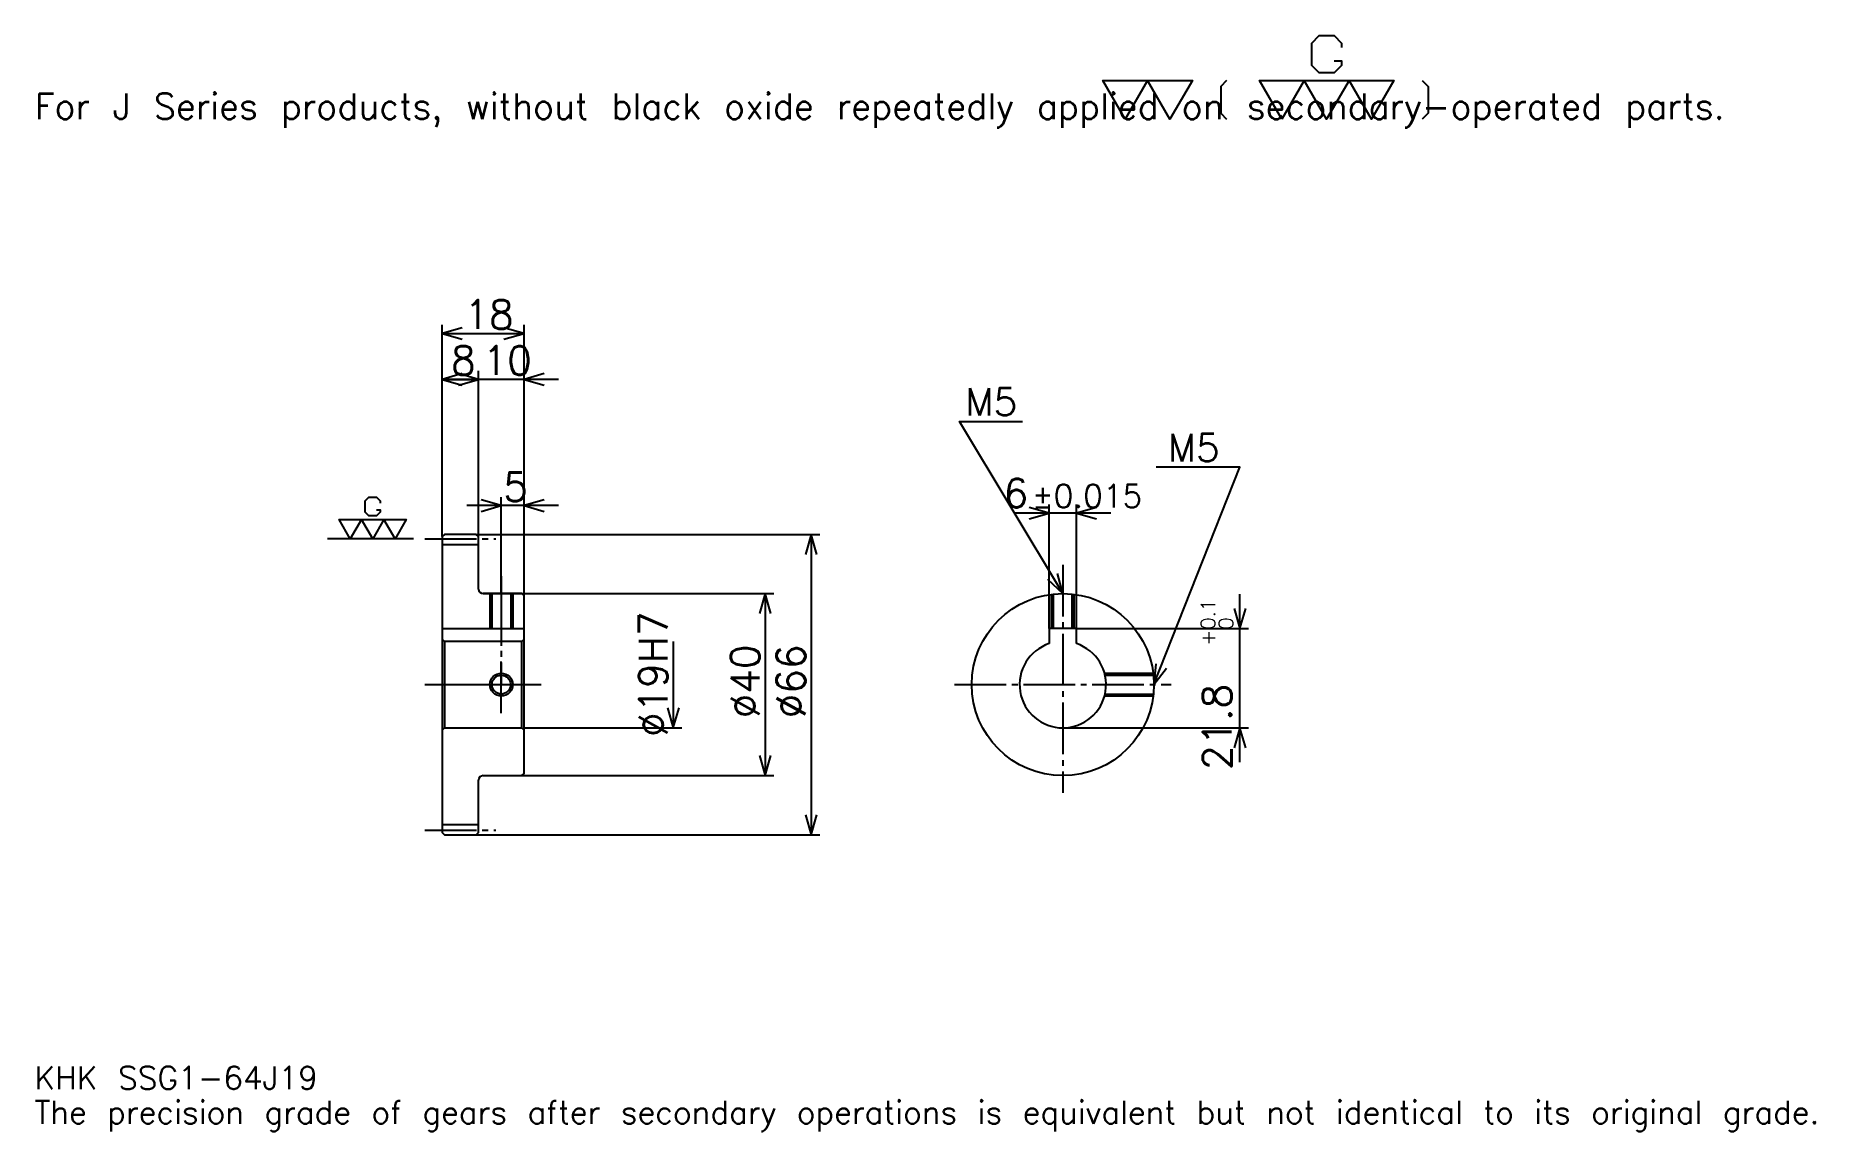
# Model space of a CAD drawing. Extents: x 13 to 404, y 5 to 245.
import ezdxf

# ---------------------------------------------------------------- set-up
doc = ezdxf.new("R2010")
doc.units = 0
doc.linetypes.add('DASHDOT', pattern=[15.130436, 11.347826, -1.26087, 1.26087, -1.26087])
doc.layers.get('0').update_dxf_attribs({"linetype": 'CONTINUOUS'})
doc.layers.add('DASHDOT', color=6, linetype='DASHDOT')
doc.styles.add('KANJI', font='TXT', dxfattribs={"bigfont": 'BIGFONT'})

msp = doc.modelspace()

# ---------------------------------------------------------------- linework, layer by layer
at = {"color": 5}
for p, q in [((102.130432, 135.760864), (102.130432, 181.782608)), ((102.130432, 179.891296), (120.130432, 179.891296)), ((120.130432, 135.760864), (120.130432, 181.782608)), ((102.130432, 169.804352), (110.130432, 169.804352)), ((127.695648, 169.804352), (102.565216, 169.804352)), ((110.130432, 135.760864), (110.130432, 171.695648)), ((127.695648, 142.065216), (107.565216, 142.065216)), ((115.130432, 135.760864), (115.130432, 143.956528)), ((235.478256, 115.060875), (235.478256, 142.304352)), ((241.478256, 115.060875), (241.478256, 142.304352)), ((249.043472, 140.413055), (227.91304, 140.413055)), ((102.130432, 135.260864), (102.130432, 135.760864)), ((109.630432, 135.760864), (120.130432, 135.760864)), ((110.130432, 135.260864), (110.130432, 135.760864)), ((115.130432, 122.760872), (115.130432, 135.760864)), ((115.130432, 122.760872), (115.130432, 135.760864)), ((120.130432, 135.760864), (185.065216, 135.760864)), ((120.130432, 122.260872), (120.130432, 135.760864)), ((183.17392, 135.760864), (183.17392, 69.760872)), ((111.130432, 122.760872), (120.130432, 122.760872)), ((120.130432, 122.760872), (174.978256, 122.760872)), ((173.086945, 122.760872), (173.086945, 82.760872)), ((277.391296, 85.695656), (277.391296, 122.626091)), ((241.478256, 115.060875), (279.282593, 115.060875)), ((152.91304, 112.260872), (152.91304, 93.260872)), ((120.130432, 93.260872), (154.804352, 93.260872)), ((238.478256, 93.260872), (279.282593, 93.260872)), ((111.130432, 82.760872), (120.130432, 82.760872)), ((120.130432, 82.760872), (174.978256, 82.760872)), ((109.630432, 69.760872), (120.130432, 69.760872)), ((120.130432, 69.760872), (185.065216, 69.760872))]:
    msp.add_line(p, q, dxfattribs=at)
at = {"color": 7}
msp.add_line((95.82608, 134.760864), (76.91304, 134.760864), dxfattribs=at)
at = {"color": 4}
for p, q in [((102.130432, 133.510864), (110.130432, 133.510864)), ((102.130432, 115.060875), (120.130432, 115.060875)), ((102.630432, 112.260872), (102.630432, 93.260872)), ((119.630432, 112.260872), (120.130432, 112.760872)), ((119.630432, 93.260872), (120.130432, 92.760872)), ((102.130432, 72.010872), (110.130432, 72.010872))]:
    msp.add_line(p, q, dxfattribs=at)
at = {"color": 7}
for points in [[(298.06958, 239.741745), (299.70871, 239.741745), (299.70871, 238.75827), (298.06958, 237.119141), (294.791321, 237.119141), (293.152191, 238.75827), (293.152191, 243.675659), (294.791321, 245.314789), (298.06958, 245.314789), (299.70871, 243.675659), (299.70871, 242.692184)], [(252.17392, 226.956528), (247.256531, 235.480011), (266.926086, 235.480011), (262.008698, 226.956528), (257.091309, 235.480011), (252.17392, 226.956528)], [(274.466095, 235.480011), (273.154785, 234.168701), (273.154785, 228.267838), (274.466095, 226.956528)], [(286.595673, 226.956528), (281.678284, 235.480011), (311.182617, 235.480011), (306.265228, 226.956528), (301.347839, 235.480011), (296.43045, 226.956528), (291.513062, 235.480011), (286.595673, 226.956528)], [(317.411316, 235.480011), (318.722626, 234.168701), (318.722626, 228.267838), (317.411316, 226.956528)], [(87.693474, 141.153473), (88.513039, 141.153473), (88.513039, 140.661743), (87.693474, 139.842178), (86.054344, 139.842178), (85.234779, 140.661743), (85.234779, 143.120438), (86.054344, 143.940002), (87.693474, 143.940002), (88.513039, 143.120438), (88.513039, 142.628693)], [(81.95652, 134.760864), (79.497818, 139.022614), (94.25, 139.022614), (91.791298, 134.760864), (89.332603, 139.022614), (86.873909, 134.760864), (84.415215, 139.022614), (81.95652, 134.760864)]]:
    msp.add_lwpolyline(points, dxfattribs=at)
at = {"color": 5}
for points in [[(106.543472, 181.152176), (102.130432, 179.891296), (106.543472, 178.630432)], [(115.717392, 178.630432), (120.130432, 179.891296), (115.717392, 181.152176)], [(106.543472, 171.065216), (102.130432, 169.804352), (106.543472, 168.543488)], [(105.717392, 168.543488), (110.130432, 169.804352), (105.717392, 171.065216)], [(105.717392, 168.543488), (110.130432, 169.804352), (105.717392, 171.065216)], [(124.543472, 171.065216), (120.130432, 169.804352), (124.543472, 168.543488)], [(238.478256, 122.760872), (215.782608, 160.58696), (229.652161, 160.58696)], [(258.478271, 102.760872), (277.391296, 150.5), (258.982605, 150.5)], [(110.717392, 140.804352), (115.130432, 142.065216), (110.717392, 143.32608)], [(124.543472, 143.32608), (120.130432, 142.065216), (124.543472, 140.804352)], [(231.065216, 139.152176), (235.478256, 140.413055), (231.065216, 141.67392)], [(245.891296, 141.67392), (241.478256, 140.413055), (245.891296, 139.152176)], [(184.434784, 131.347824), (183.17392, 135.760864), (181.91304, 131.347824)], [(235.126572, 125.896317), (238.478256, 122.760872), (237.288956, 127.193741)], [(174.347824, 118.347824), (173.086945, 122.760872), (171.82608, 118.347824)], [(276.130432, 119.473915), (277.391296, 115.060875), (278.652161, 119.473915)], [(258.931458, 107.328079), (258.478271, 102.760872), (261.275909, 106.399261)], [(151.652176, 97.673912), (152.91304, 93.260872), (154.173904, 97.673912)], [(278.652161, 88.847832), (277.391296, 93.260872), (276.130432, 88.847832)], [(171.82608, 87.17392), (173.086945, 82.760872), (174.347824, 87.17392)], [(181.91304, 74.17392), (183.17392, 69.760872), (184.434784, 74.17392)]]:
    msp.add_lwpolyline(points, dxfattribs=at)
at = {"color": 4}
for points in [[(110.130432, 123.760872), (110.130432, 135.260864), (109.630432, 135.760864), (102.630432, 135.760864), (102.130432, 135.260864), (102.130432, 92.760872)], [(111.130432, 82.760872), (119.630432, 82.760872), (120.130432, 83.260872), (120.130432, 122.260872), (119.630432, 122.760872), (111.130432, 122.760872)], [(112.630432, 122.760872), (112.630432, 115.060875)], [(113.06543, 122.760872), (113.06543, 115.060875)], [(117.195435, 122.760872), (117.195435, 115.060875)], [(117.630432, 122.760872), (117.630432, 115.060875)], [(235.978256, 115.060875), (235.978256, 122.604004)], [(236.413254, 115.060875), (236.413254, 122.653976)], [(240.543259, 115.060875), (240.543259, 122.653976)], [(240.978256, 115.060875), (240.978256, 122.604004)], [(241.478256, 111.77475), (241.478256, 115.060875), (235.478256, 115.060875), (235.478256, 111.77475)], [(102.130432, 92.760872), (102.630432, 93.260872), (119.630432, 93.260872), (119.630432, 112.260872), (102.630432, 112.260872), (102.130432, 112.760872)], [(247.643402, 105.260872), (258.321411, 105.260872)], [(247.751114, 104.825874), (258.371368, 104.825874)], [(247.643402, 100.260872), (258.321411, 100.260872)], [(247.751114, 100.695869), (258.371368, 100.695869)], [(102.130432, 92.760872), (102.130432, 70.260872), (102.630432, 69.760872), (109.630432, 69.760872), (110.130432, 70.260872), (110.130432, 81.760872)]]:
    msp.add_lwpolyline(points, dxfattribs=at)
for centre, radius in [((238.478256, 102.760872), 20), ((115.130432, 102.760872), 2.065)]:
    msp.add_circle(centre, radius, dxfattribs=at)
at = {"color": 7}
msp.add_circle((115.130432, 102.760872), 2.5, dxfattribs=at)
at = {"color": 4}
for centre, radius, start, end in [((111.130432, 123.760872), 1, 180, 270), ((238.478256, 102.760872), 9.5, 108.40848033, 71.59151967), ((111.130432, 81.760872), 1, 90, 180)]:
    msp.add_arc(centre, radius, start, end, dxfattribs=at)
at = {"layer": 'DASHDOT', "color": 7}
for p, q in [((98.347824, 134.760864), (113.91304, 134.760864)), ((238.478256, 129.065216), (238.478256, 78.978264)), ((115.130432, 122.760872), (115.130432, 102.760872)), ((98.347824, 102.760872), (123.91304, 102.760872)), ((214.695648, 102.760872), (262.260864, 102.760872)), ((98.347824, 70.760872), (113.91304, 70.760872))]:
    msp.add_line(p, q, dxfattribs=at)
for points in [[(115.130432, 126.54348), (115.130432, 111.278259)], [(115.130432, 96.478264), (115.130432, 109.04348)], [(108.847824, 102.760872), (121.41304, 102.760872)]]:
    msp.add_lwpolyline(points, dxfattribs=at)

# ---------------------------------------------------------------- texts
at = {"color": 7, "style": 'KANJI'}
for s, height, p in [('For J Series products, without black oxide repeatedly applied on secondary-operated parts.', 5.673913, (12.608696, 226.956528)), ('18', 6.304348, (107.032608, 180.899994)), ('8', 6.304348, (104.08152, 170.813049)), ('10', 6.304348, (111.032608, 170.813049)), ('M5', 6.052174, (217.043472, 161.847824)), ('M5', 6.052174, (261.504333, 151.760864)), ('5', 6.304348, (115.58152, 143.073914)), ('6', 6.304348, (225.464844, 141.67392)), ('%%p0.015', 5.043478, (231.705368, 141.67392)), ('KHK SSG1-64J19', 5.043478, (12.608696, 13.869565)), ('The precision grade of gears after secondary operations is equivalent but not identical to its original grade.', 5.043478, (12.608696, 6.304348))]:
    msp.add_text(s, height=height, dxfattribs=at).set_placement(p)
for s, height, p in [('%%c19H7', 6.304348, (151.652176, 91.25544)), ('0.1', 3.152174, (271.969543, 114.823067)), ('+', 3.152174, (271.969543, 111.292633)), ('0', 3.152174, (275.878235, 114.823067)), ('%%c40', 6.304348, (171.82608, 95.353264)), ('%%c66', 6.304348, (181.91304, 95.353264)), ('21.8', 6.304348, (275.5, 84.004913))]:
    msp.add_text(s, height=height, rotation=90, dxfattribs=at).set_placement(p)

doc.saveas('drawing.dxf')
